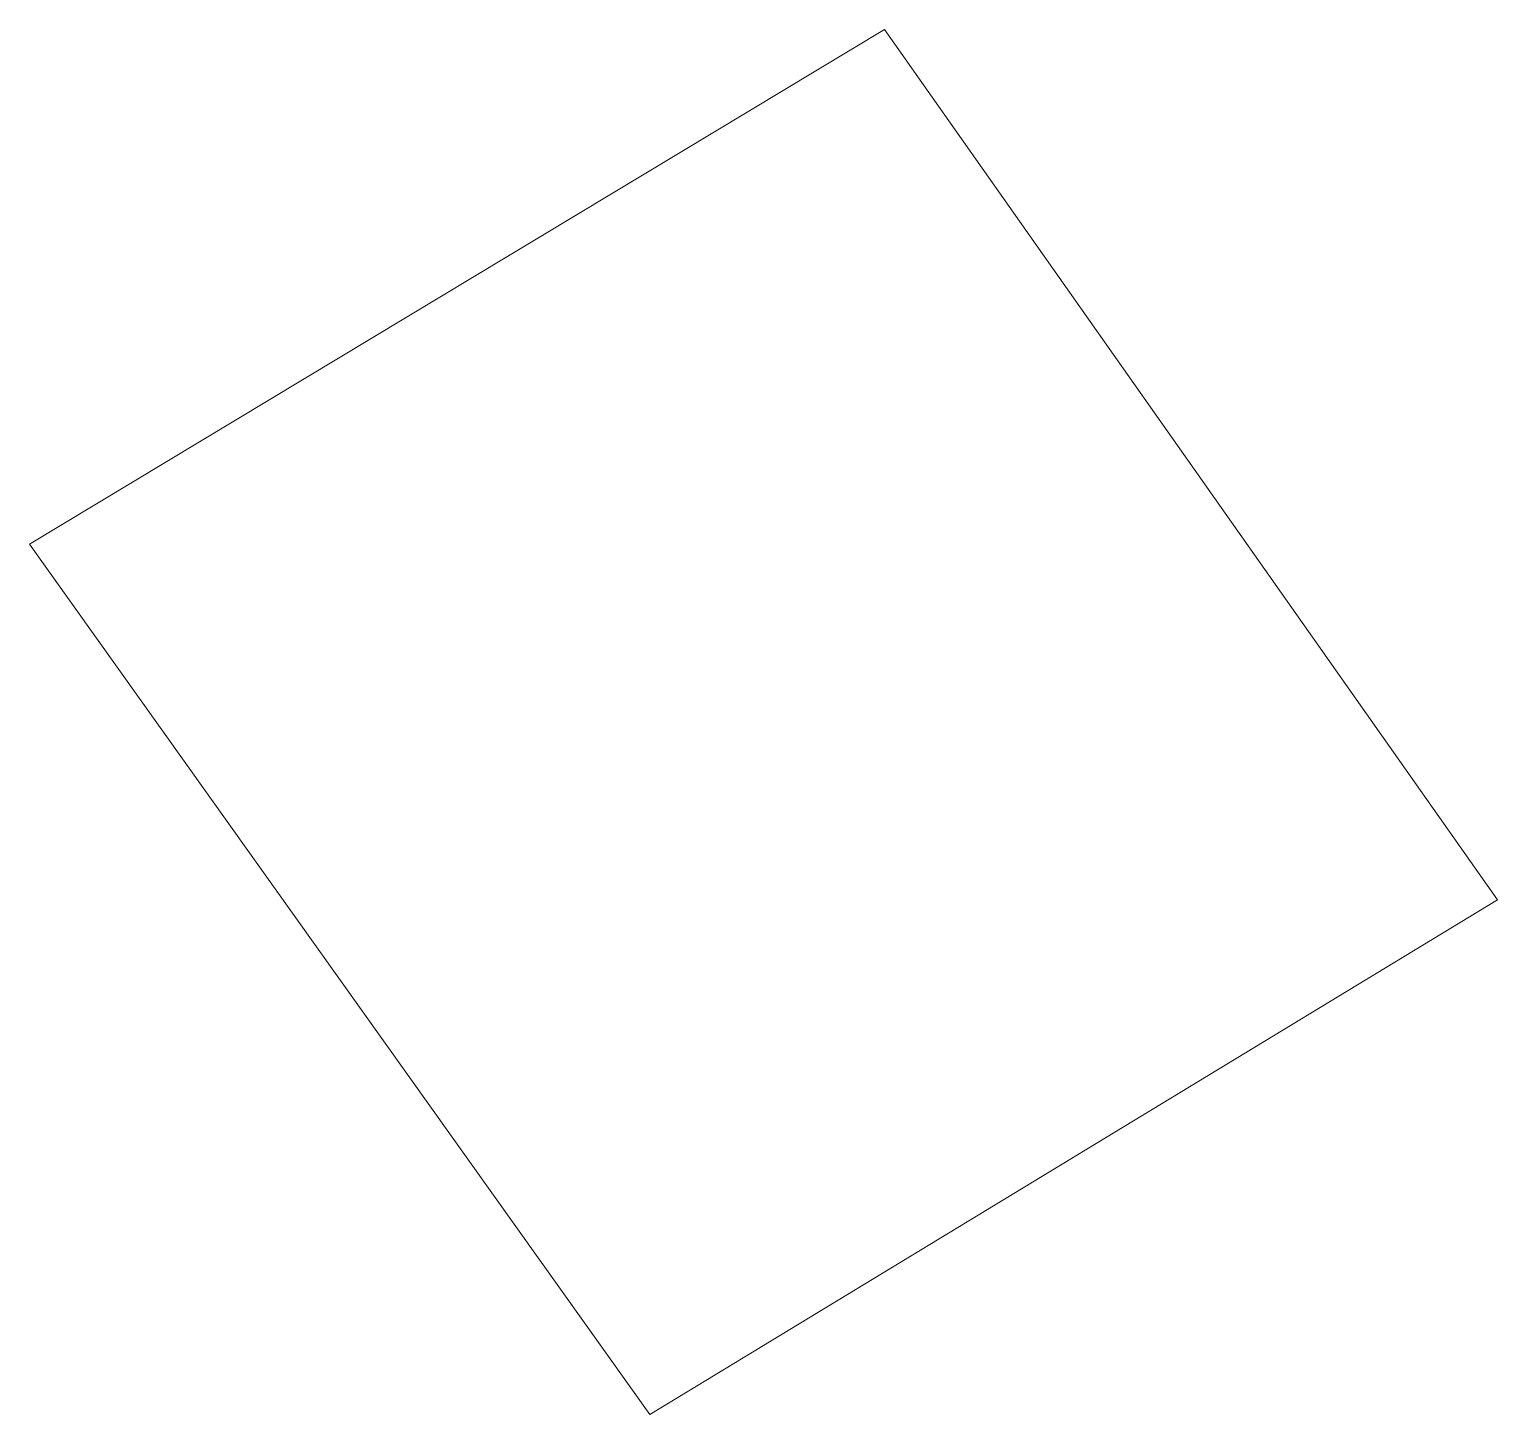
# Model space of a CAD drawing. Header units: metres. Extents: x 391971.1 to 392000.1, y 810346.2 to 810373.6.
import ezdxf

# ---------------------------------------------------------------- set-up
doc = ezdxf.new("R2010")
doc.units = ezdxf.units.M
doc.header["$LTSCALE"] = 0.001
doc.layers.add('Avoidance zones', color=40, linetype='Continuous', lineweight=0, true_color=0xffa500)

msp = doc.modelspace()

# ---------------------------------------------------------------- linework, layer by layer
at = {"layer": 'Avoidance zones'}
msp.add_lwpolyline([(391983.378, 810346.201), (391971.103, 810363.418), (391988.019, 810373.599), (392000.145, 810356.382)], close=True, dxfattribs=at)

doc.saveas('drawing.dxf')
